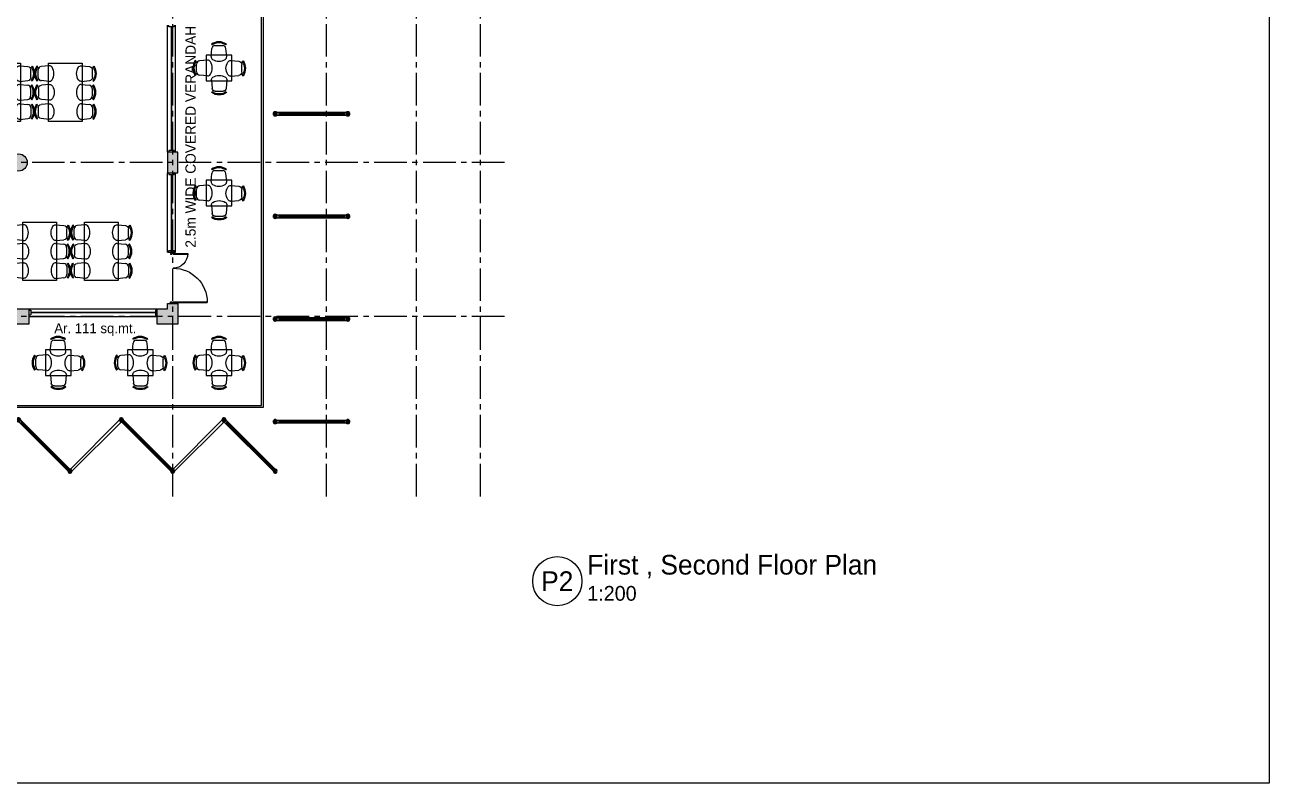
# Model space of a CAD drawing. Header units: millimetres. Extents: x -276609 to 1081398, y -453808 to 472098.
# Drawn here: x 817287 to 853655, y 136505 to 158677 of the extents above; entities that cross this region are included whole.
import ezdxf
from ezdxf.enums import TextEntityAlignment as Align

# ---------------------------------------------------------------- set-up
doc = ezdxf.new("R2010")
doc.units = ezdxf.units.MM
doc.header["$MEASUREMENT"] = 0
doc.linetypes.add('CENTER2', pattern=[28.575, 19.05, -3.175, 3.175, -3.175])
for name, color, linetype in [('A-Anno Tags', 6, 'Continuous'), ('A-Railing', 4, 'Continuous'), ('A-Window', 4, 'Continuous'), ('Anno_Labels', 7, 'Continuous'), ('AREA', 7, 'Continuous'), ('Dimension', 7, 'Continuous'), ('S-Conc Patt', 9, 'Continuous'), ('SHADING COLUMNS', 210, 'Continuous'), ('text', 252, 'Continuous')]:
    doc.layers.add(name, color=color, linetype=linetype)
doc.layers.add('A-Anno-Grid Lines', color=7, linetype='Continuous', true_color=0xbbc3bd)
for name, color, linetype, lineweight in [('A-Detail Lines', 241, 'Continuous', 25), ('A-Door', 4, 'Continuous', 9), ('A-WIN', 5, 'Continuous', 25), ('S-Concrete', 40, 'Continuous', 25), ('SHADE SCREEN', 171, 'Continuous', 15)]:
    doc.layers.add(name, color=color, linetype=linetype, lineweight=lineweight)
doc.layers.add('I-Furniture', color=7, linetype='Continuous', lineweight=20, true_color=0xb35900)
doc.styles.get("Standard").update_dxf_attribs({"font": ''})
doc.styles.get('Standard').set_extended_font_data('Gill Sans MT')

# ---------------------------------------------------------------- blocks, each defined once
blk = doc.blocks.new('Round Bar - 3_-44-4 First Floor Lvl')
at = {"layer": 'A-WIN'}
for p, q in [((-1035, -37), (-1035, 25)), ((1026, 38), (-1023, 38)), ((1026, 38), (-1023, 38)), ((1027, 38), (1026, 38)), ((1027, 38), (1026, 38)), ((1064, 38), (1038, 38)), ((1064, 38), (1038, 38)), ((1064, 38), (1064, -3)), ((-1027, -38), (-1026, -38)), ((-1027, -38), (-1026, -38)), ((-1026, -38), (1023, -38)), ((-1026, -38), (1023, -38))]:
    blk.add_line(p, q, dxfattribs=at)
blk = doc.blocks.new('Round Bar - 3_-159-4 First Floor Lvl')
at = {"layer": 'A-WIN'}
for p, q in [((-1051, -27), (-1051, 38)), ((-1038, 38), (-1051, 38)), ((-1038, 38), (-1051, 38)), ((-1026, 38), (-1027, 38)), ((-1026, 38), (-1027, 38)), ((1023, 38), (-1026, 38)), ((1023, 38), (-1026, 38)), ((1057, 1), (1057, -38)), ((-1023, -38), (1026, -38)), ((-1023, -38), (1026, -38)), ((1026, -38), (1027, -38)), ((1026, -38), (1027, -38)), ((1038, -38), (1057, -38)), ((1038, -38), (1057, -38))]:
    blk.add_line(p, q, dxfattribs=at)
blk = doc.blocks.new('Round Bar - 3_-160-4 First Floor Lvl')
at = {"layer": 'A-WIN'}
for p, q in [((-1051, -27), (-1051, 38)), ((-1038, 38), (-1051, 38)), ((-1038, 38), (-1051, 38)), ((-1026, 38), (-1027, 38)), ((-1026, 38), (-1027, 38)), ((1026, 38), (-1026, 38)), ((1026, 38), (-1026, 38)), ((1028, 38), (1026, 38)), ((1028, 38), (1026, 38)), ((1057, 38), (1038, 38)), ((1057, 38), (1038, 38)), ((1057, -38), (1057, 38)), ((-1023, -38), (1026, -38)), ((-1023, -38), (1026, -38)), ((1026, -38), (1027, -38)), ((1026, -38), (1027, -38)), ((1038, -38), (1057, -38)), ((1038, -38), (1057, -38))]:
    blk.add_line(p, q, dxfattribs=at)
blk = doc.blocks.new('Round Bar - 3_-171-4 First Floor Lvl')
at = {"layer": 'A-WIN'}
for p, q in [((-1051, 38), (-1051, -38)), ((-1038, 38), (-1051, 38)), ((-1038, 38), (-1051, 38)), ((-1026, 38), (-1027, 38)), ((-1026, 38), (-1027, 38)), ((1026, 38), (-1026, 38)), ((1026, 38), (-1026, 38)), ((1028, 38), (1026, 38)), ((1028, 38), (1026, 38)), ((1057, 38), (1038, 38)), ((1057, 38), (1038, 38)), ((1057, -38), (1057, 38)), ((-1051, -38), (-1038, -38)), ((-1051, -38), (-1038, -38)), ((-1028, -38), (-1026, -38)), ((-1028, -38), (-1026, -38)), ((-1026, -38), (1026, -38)), ((-1026, -38), (1026, -38)), ((1026, -38), (1027, -38)), ((1026, -38), (1027, -38)), ((1038, -38), (1057, -38)), ((1038, -38), (1057, -38))]:
    blk.add_line(p, q, dxfattribs=at)
blk = doc.blocks.new('grd din')
at = {"layer": 'A-Anno-Grid Lines', "linetype": 'CENTER2', "ltscale": 50}
for p, q in [((506814, 133526), (506814, 179267)), ((511314, 133526), (511314, 179267)), ((513944, 133526), (513944, 179267)), ((515814, 133526), (515814, 179267)), ((516514, 143289), (471659, 143289)), ((516514, 138789), (471659, 138789))]:
    blk.add_line(p, q, dxfattribs=at)
blk = doc.blocks.new('w8')
at = {"layer": 'A-Window', "color": 2, "lineweight": 30}
blk.add_line((484324, 139289), (484324, 142939), dxfattribs=at)
at = {"layer": 'A-Window'}
for points in [[(484209, 139239), (484209, 142989)], [(484399, 142989), (484399, 142939), (484249, 142939), (484249, 142989)], [(484439, 139239), (484439, 142989)], [(484399, 139239), (484399, 139289), (484249, 139289), (484249, 139239)]]:
    blk.add_lwpolyline(points, dxfattribs=at)
blk = doc.blocks.new('ergrthyjty')
at = {"layer": 'S-Conc Patt'}
for points in [[(499056, 73068, 1), (498556, 73068, 1)], [(503456, 73368), (503156, 73368), (503156, 72768), (503456, 72768)], [(499106, 68343), (499106, 68793), (498506, 68793), (498506, 68343)], [(503456, 68943), (503156, 68943), (503156, 68793), (502856, 68793), (502856, 68343), (503456, 68343)]]:
    blk.add_hatch(color=8, dxfattribs=at).paths.add_polyline_path(points)
at = {"layer": 'S-Concrete'}
for points in [[(503456, 73368), (503156, 73368), (503156, 72768), (503456, 72768)], [(499106, 68793), (499106, 68343), (498506, 68343), (498506, 68793)], [(502856, 68793), (503156, 68793), (503156, 68943), (503456, 68943), (503456, 68343), (502856, 68343)]]:
    blk.add_lwpolyline(points, close=True, dxfattribs=at)
blk.add_circle((498806, 73068), 250, dxfattribs=at)
blk = doc.blocks.new('View Tag')
blk.add_circle((0, 0), 3)
at = {"layer": 'Anno_Labels'}
for tag, height, p in [('VIEW_NAME', 2.4, (3.64, 2)), ('VIEW_SCALE', 1.8, (3.64, -1.48))]:
    blk.add_attdef(tag, text='', height=height, dxfattribs=at).set_placement(p, align=Align.MIDDLE_LEFT)
blk.add_attdef('VIEW_TYPE', text='', height=2.4, dxfattribs=at).set_placement((0, 0), align=Align.MIDDLE_CENTER)
blk = doc.blocks.new('Pipe-Column - Pipe3-1_2STD-50-2 GL')
at = {"layer": 'S-Concrete', "lineweight": 35}
for radius, start, end in [(50.8, 0, 180), (45.1, 0, 180), (45.1, 180, 0), (50.8, 180, 360)]:
    blk.add_arc((0, 0), radius, start, end, dxfattribs=at)
blk = doc.blocks.new('Pipe-Column - Pipe3-1_2STD-48-2 GL')
at = {"layer": 'S-Concrete', "lineweight": 35}
for radius, start, end in [(50.8, 0, 180), (50.8, 180, 360), (45.1, 360, 180), (45.1, 180, 360)]:
    blk.add_arc((0, 0), radius, start, end, dxfattribs=at)
blk = doc.blocks.new('Pipe-Column - Pipe3-1_2STD-49-2 GL')
at = {"layer": 'S-Concrete', "lineweight": 35}
for radius, start, end in [(50.8, 0, 180), (50.8, 180, 360), (45.1, 360, 180), (45.1, 180, 360)]:
    blk.add_arc((0, 0), radius, start, end, dxfattribs=at)
blk = doc.blocks.new('TRGHT4')
at = {"layer": 'SHADING COLUMNS'}
for name, p, rotation in [('Pipe-Column - Pipe3-1_2STD-48-2 GL', (397060, -137137), 135.0000000004137), ('Pipe-Column - Pipe3-1_2STD-48-2 GL', (399181, -137137), 135.0000000004137), ('Pipe-Column - Pipe3-1_2STD-50-2 GL', (427680, -137137), 44.9999999995862), ('Pipe-Column - Pipe3-1_2STD-50-2 GL', (429801, -137137), 44.9999999995862), ('Pipe-Column - Pipe3-1_2STD-48-2 GL', (397060, -140137), 135.0000000004137), ('Pipe-Column - Pipe3-1_2STD-48-2 GL', (399181, -140137), 135.0000000004137), ('Pipe-Column - Pipe3-1_2STD-50-2 GL', (427680, -140137), 44.9999999995862), ('Pipe-Column - Pipe3-1_2STD-50-2 GL', (429801, -140137), 44.9999999995862), ('Pipe-Column - Pipe3-1_2STD-48-2 GL', (397060, -143137), 135.0000000004137), ('Pipe-Column - Pipe3-1_2STD-48-2 GL', (399181, -143137), 135.0000000004137), ('Pipe-Column - Pipe3-1_2STD-50-2 GL', (427680, -143137), 44.9999999995862), ('Pipe-Column - Pipe3-1_2STD-50-2 GL', (429801, -143137), 44.9999999995862), ('Pipe-Column - Pipe3-1_2STD-48-2 GL', (397060, -146087), 135.0000000004137), ('Pipe-Column - Pipe3-1_2STD-49-2 GL', (399181, -146087), 135.0000000004137), ('Pipe-Column - Pipe3-1_2STD-50-2 GL', (427680, -146137), 44.9999999995862), ('Pipe-Column - Pipe3-1_2STD-50-2 GL', (429801, -146137), 44.9999999995862)]:
    blk.add_blockref(name, p, dxfattribs=dict(at, rotation=rotation))
for p in [(402181, -146087), (405181, -146087), (408181, -146087), (411181, -146087), (414181, -146087), (417181, -146087), (420181, -146087), (423181, -146087), (426181, -146087), (400681, -147587), (403681, -147587), (406681, -147587), (409681, -147587), (412681, -147587), (415681, -147587), (418681, -147587), (421681, -147587), (424681, -147587), (427681, -147587)]:
    blk.add_blockref('Pipe-Column - Pipe3-1_2STD-50-2 GL', p, dxfattribs=at)
blk = doc.blocks.new('Big Door Garbage')
at = {"layer": 'A-Door', "color": 5, "lineweight": 18}
for p, q in [((-12550, 128778), (-12500, 128778)), ((-12550, 128703), (-12550, 128778)), ((-12500, 128778), (-12500, 128738)), ((-11100, 128778), (-11100, 128738)), ((-11050, 128778), (-11100, 128778)), ((-11050, 128703), (-11050, 128778)), ((-12550, 128703), (-12515, 128703)), ((-12515, 128738), (-12500, 128738)), ((-12515, 128703), (-12515, 128738)), ((-12515, 128703), (-12515, 128273)), ((-12499, 128703), (-12515, 128703)), ((-12499, 128703), (-12499, 128273)), ((-11101, 128703), (-11101, 127703)), ((-11101, 128703), (-11085, 128703)), ((-11085, 128738), (-11100, 128738)), ((-11085, 128703), (-11085, 128738)), ((-11050, 128703), (-11085, 128703)), ((-11085, 128703), (-11085, 127703))]:
    blk.add_line(p, q, dxfattribs=at)
at = {"layer": 'A-Door', "lineweight": 18}
for centre, radius, start, end in [((-12515, 128703), 430, 270, 0), ((-11085, 128703), 1000, 180, 270)]:
    blk.add_arc(centre, radius, start, end, dxfattribs=at)
blk = doc.blocks.new('chair1')
at = {"layer": 'I-Furniture'}
for p, q in [((-320, 228), (-84, 207)), ((1, 115), (1, -115)), ((16, 201), (42, 219)), ((-320, -228), (-84, -207)), ((16, -201), (42, -219))]:
    blk.add_line(p, q, dxfattribs=at)
for centre, radius, start, end in [((-108, 0), 351, 148.407, 211.593), ((-328, 135), 92.9, 85.0303, 148.407), ((-92, 115), 92.9, 0, 85.0303), ((-278, 0), 356, 325.6197, 34.3803), ((-278, 0), 387, 325.6197, 34.3803), ((-328, -135), 92.9, 211.593, 274.9697), ((-92, -115), 92.9, 274.9697, 0)]:
    blk.add_arc(centre, radius, start, end, dxfattribs=at)
blk = doc.blocks.new('wegegt')
at = {"layer": 'I-Furniture'}
blk.add_lwpolyline([(489413, 140432), (490163, 140432), (490163, 141182), (489413, 141182)], close=True, dxfattribs=at)
for p, rotation in [((489780, 141466), 90), ((489129, 140807), 180)]:
    blk.add_blockref('chair1', p, dxfattribs=dict(at, rotation=rotation))
at = {"layer": 'I-Furniture', "xscale": -1}
for p, rotation in [((490447, 140799), 180), ((489788, 140129), 90)]:
    blk.add_blockref('chair1', p, dxfattribs=dict(at, rotation=rotation))
blk = doc.blocks.new('dad')
at = {"layer": 'I-Furniture'}
blk.add_lwpolyline([(801471, -14624), (800484, -14624), (800484, -12924), (801471, -12924)], close=True, dxfattribs=at)
at = {"layer": 'I-Furniture', "rotation": 180}
blk.add_blockref('chair1', (800187, -13225), dxfattribs=at)
at = {"layer": 'I-Furniture', "xscale": -1, "rotation": 180}
blk.add_blockref('chair1', (801768, -13225), dxfattribs=at)
at = {"layer": 'I-Furniture', "xscale": -1}
for p in [(800194, -13774), (800185, -14335)]:
    blk.add_blockref('chair1', p, dxfattribs=at)
at = {"layer": 'I-Furniture'}
for p in [(801761, -13774), (801770, -14335)]:
    blk.add_blockref('chair1', p, dxfattribs=at)

msp = doc.modelspace()

# ---------------------------------------------------------------- linework, layer by layer
at = {"layer": 'A-Railing'}
for p, q in [((824207.4, 147551.9), (824207.4, 159036.9)), ((824257.4, 147501.9), (824257.4, 159036.9)), ((796407.4, 147501.9), (824257.4, 147501.9)), ((796457.4, 147551.9), (824207.4, 147551.9))]:
    msp.add_line(p, q, dxfattribs=at)
at = {"layer": 'A-Window', "color": 2, "lineweight": 30}
for p, q in [((821572.4, 155001.9), (821572.4, 158616.9)), ((821572.4, 152076.9), (821572.4, 154301.9))]:
    msp.add_line(p, q, dxfattribs=at)
at = {"layer": 'A-Window'}
for points in [[(821457.4, 154951.9), (821457.4, 158666.9)], [(821647.4, 158666.9), (821647.4, 158616.9), (821497.4, 158616.9), (821497.4, 158666.9)], [(821687.4, 154951.9), (821687.4, 158666.9)], [(821647.4, 154951.9), (821647.4, 155001.9), (821497.4, 155001.9), (821497.4, 154951.9)], [(821457.4, 152026.9), (821457.4, 154351.9)], [(821457.4, 152026.9), (821687.4, 152026.9), (821687.4, 154351.9)], [(821497.4, 154351.9), (821497.4, 154301.9), (821647.4, 154301.9), (821647.4, 154351.9)], [(821497.4, 152026.9), (821497.4, 152076.9), (821647.4, 152076.9), (821647.4, 152026.9)]]:
    msp.add_lwpolyline(points, dxfattribs=at)
at = {"layer": 'Dimension'}
msp.add_lwpolyline([(769654.6, 136505.2), (769654.6, 195905.2), (853654.6, 195905.2), (853654.6, 136505.2)], close=True, dxfattribs=at)
at = {"layer": 'SHADE SCREEN', "lineweight": 35}
for p, q in [((826643.5, 156084.6), (824700.7, 156084.6)), ((824700.7, 156074.6), (826643.5, 156074.6)), ((826643.5, 153084.6), (824700.7, 153084.6)), ((824700.7, 153074.6), (826643.5, 153074.6)), ((826643.5, 150084.6), (824700.7, 150084.6)), ((824700.7, 150074.6), (826643.5, 150074.6)), ((817173.9, 147058.1), (818547.7, 145684.3)), ((818554.8, 145691.3), (817181, 147065.1)), ((820107.4, 147124.6), (821607.4, 145624.6)), ((820173.9, 147058.1), (821547.7, 145684.3)), ((821554.8, 145691.3), (820181, 147065.1)), ((823173.9, 147058.1), (824547.7, 145684.3)), ((824554.8, 145691.3), (823181, 147065.1)), ((826643.5, 147084.6), (824700.7, 147084.6)), ((824700.7, 147074.6), (826643.5, 147074.6))]:
    msp.add_line(p, q, dxfattribs=at)

# ---------------------------------------------------------------- block references
at = {"layer": 'A-Anno Tags'}
ref = msp.add_blockref('View Tag', (832849.3, 142410.3), dxfattribs=dict(at, xscale=240, yscale=240, zscale=240))
ref.add_attrib('VIEW_TYPE', 'P2', dxfattribs={"layer": '0', "height": 576}).set_placement((832849.3, 142410.3), align=Align.MIDDLE_CENTER)
ref.add_attrib('VIEW_NAME', 'First , Second Floor Plan', dxfattribs={"layer": '0', "height": 576}).set_placement((833723.1, 142891.3), align=Align.MIDDLE_LEFT)
ref.add_attrib('VIEW_SCALE', '1:200', dxfattribs={"layer": '0', "height": 432}).set_placement((833723.1, 142054.6), align=Align.MIDDLE_LEFT)
at = {"layer": 'A-Anno-Grid Lines'}
msp.add_blockref('grd din', (314793.6, 11362.7), dxfattribs=at)
at = {"layer": 'A-Detail Lines'}
for p in [(15692, 170477.7), (17491.7, 170477.7), (16744.1, 165827.4), (18543.9, 165827.4)]:
    msp.add_blockref('dad', p, dxfattribs=at)
at = {"layer": 'A-Detail Lines', "xscale": -1, "rotation": 90}
msp.add_blockref('Big Door Garbage', (950322.7, 139476.9), dxfattribs=at)
at = {"layer": 'A-Window', "xscale": -1, "rotation": 270}
msp.add_blockref('w8', (678168.2, -334061.9), dxfattribs=at)
at = {"layer": 'I-Furniture'}
for p in [(333177.7, 16607.8), (333177.7, 12951.8), (328477.8, 7991.6), (330877.8, 7991.6), (333177.7, 7991.6)]:
    msp.add_blockref('wegegt', p, dxfattribs=at)
at = {"layer": 'S-Concrete'}
for name, p in [('ergrthyjty', (318301.2, 81584.2)), ('TRGHT4', (396924.3, 293214))]:
    msp.add_blockref(name, p, dxfattribs=at)
at = {"layer": 'SHADE SCREEN'}
for p in [(825667.3, 156074.6), (825667.3, 150074.6)]:
    msp.add_blockref('Round Bar - 3_-171-4 First Floor Lvl', p, dxfattribs=at)
at = {"layer": 'SHADE SCREEN', "lineweight": 35}
for p in [(825667.3, 153074.6), (825667.3, 147074.6)]:
    msp.add_blockref('Round Bar - 3_-171-4 First Floor Lvl', p, dxfattribs=at)
at = {"layer": 'SHADE SCREEN', "lineweight": 35, "rotation": 315.0000000005251}
for p in [(817857.4, 146374.6), (820857.4, 146374.6)]:
    msp.add_blockref('Round Bar - 3_-159-4 First Floor Lvl', p, dxfattribs=at)
at = {"layer": 'SHADE SCREEN'}
for name, p, rotation in [('Round Bar - 3_-44-4 First Floor Lvl', (819357.4, 146374.6), 224.9999999994749), ('Round Bar - 3_-44-4 First Floor Lvl', (822357.4, 146374.6), 224.9999999994749), ('Round Bar - 3_-160-4 First Floor Lvl', (823857.4, 146374.6), 315.0000000005251)]:
    msp.add_blockref(name, p, dxfattribs=dict(at, rotation=rotation))

# ---------------------------------------------------------------- texts
at = {"layer": 'AREA', "insert": (818146.6, 149950.2), "char_height": 288, "width": 6203.897, "attachment_point": 1}
msp.add_mtext('{\\fCentury Gothic|b0|i0|c0|p34;Ar. 111 sq.mt.}', dxfattribs=at)
at = {"layer": 'text', "insert": (821980, 152161.3), "char_height": 300, "attachment_point": 1, "rotation": 90}
msp.add_mtext('{\\fCentury Gothic|b0|i0|c0|p34;2.5m WIDE COVERED VERANDAH}', dxfattribs=at)

doc.saveas('drawing.dxf')
